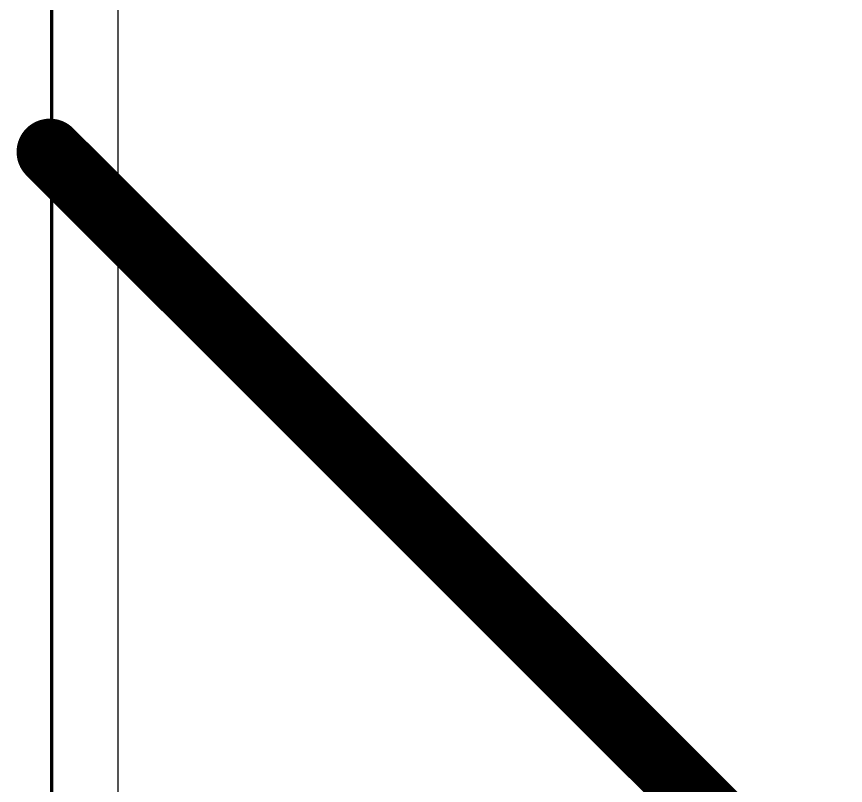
# Model space of a CAD drawing. Header units: inches. Extents: x -0.1 to 88.5, y -0.1 to 66.5.
# Drawn here: x -0.127 to 3.036, y 15.58 to 18.517 of the extents above; entities that cross this region are included whole.
import ezdxf

# ---------------------------------------------------------------- set-up
doc = ezdxf.new("R2010")
doc.units = ezdxf.units.IN
for name, color, linetype in [('Board Shape', 56, 'Continuous'), ('Bottom Layer', 5, 'Continuous'), ('Mechanical 7', 56, 'Continuous'), ('Top Layer', 1, 'Continuous')]:
    doc.layers.add(name, color=color, linetype=linetype)

msp = doc.modelspace()

# ---------------------------------------------------------------- linework, layer by layer
at = {"layer": 'Board Shape'}
msp.add_lwpolyline([(0.0063, 3.0064, 0.0127, 0.0127, 0), (0.0063, 63.5063, 0.0127, 0.0127, 0)], format="xyseb", dxfattribs=at)
at = {"layer": 'Bottom Layer'}
msp.add_line((0.2612, 3.0063), (0.2612, 63.5063), dxfattribs=at)
at = {"layer": 'Mechanical 7'}
msp.add_lwpolyline([(0, 18, 0.254, 0.254, 0), (18, 0, 0.254, 0.254, 0)], format="xyseb", dxfattribs=at)
msp.add_lwpolyline([(-0.0635, 18, 0.127, 0.127, 1), (0.0635, 18, 0.127, 0.127, 1)], format="xyseb", close=True, dxfattribs=at)
at = {"layer": 'Top Layer'}
msp.add_line((0.2612, 3.0063), (0.2612, 63.5063), dxfattribs=at)

doc.saveas('drawing.dxf')
